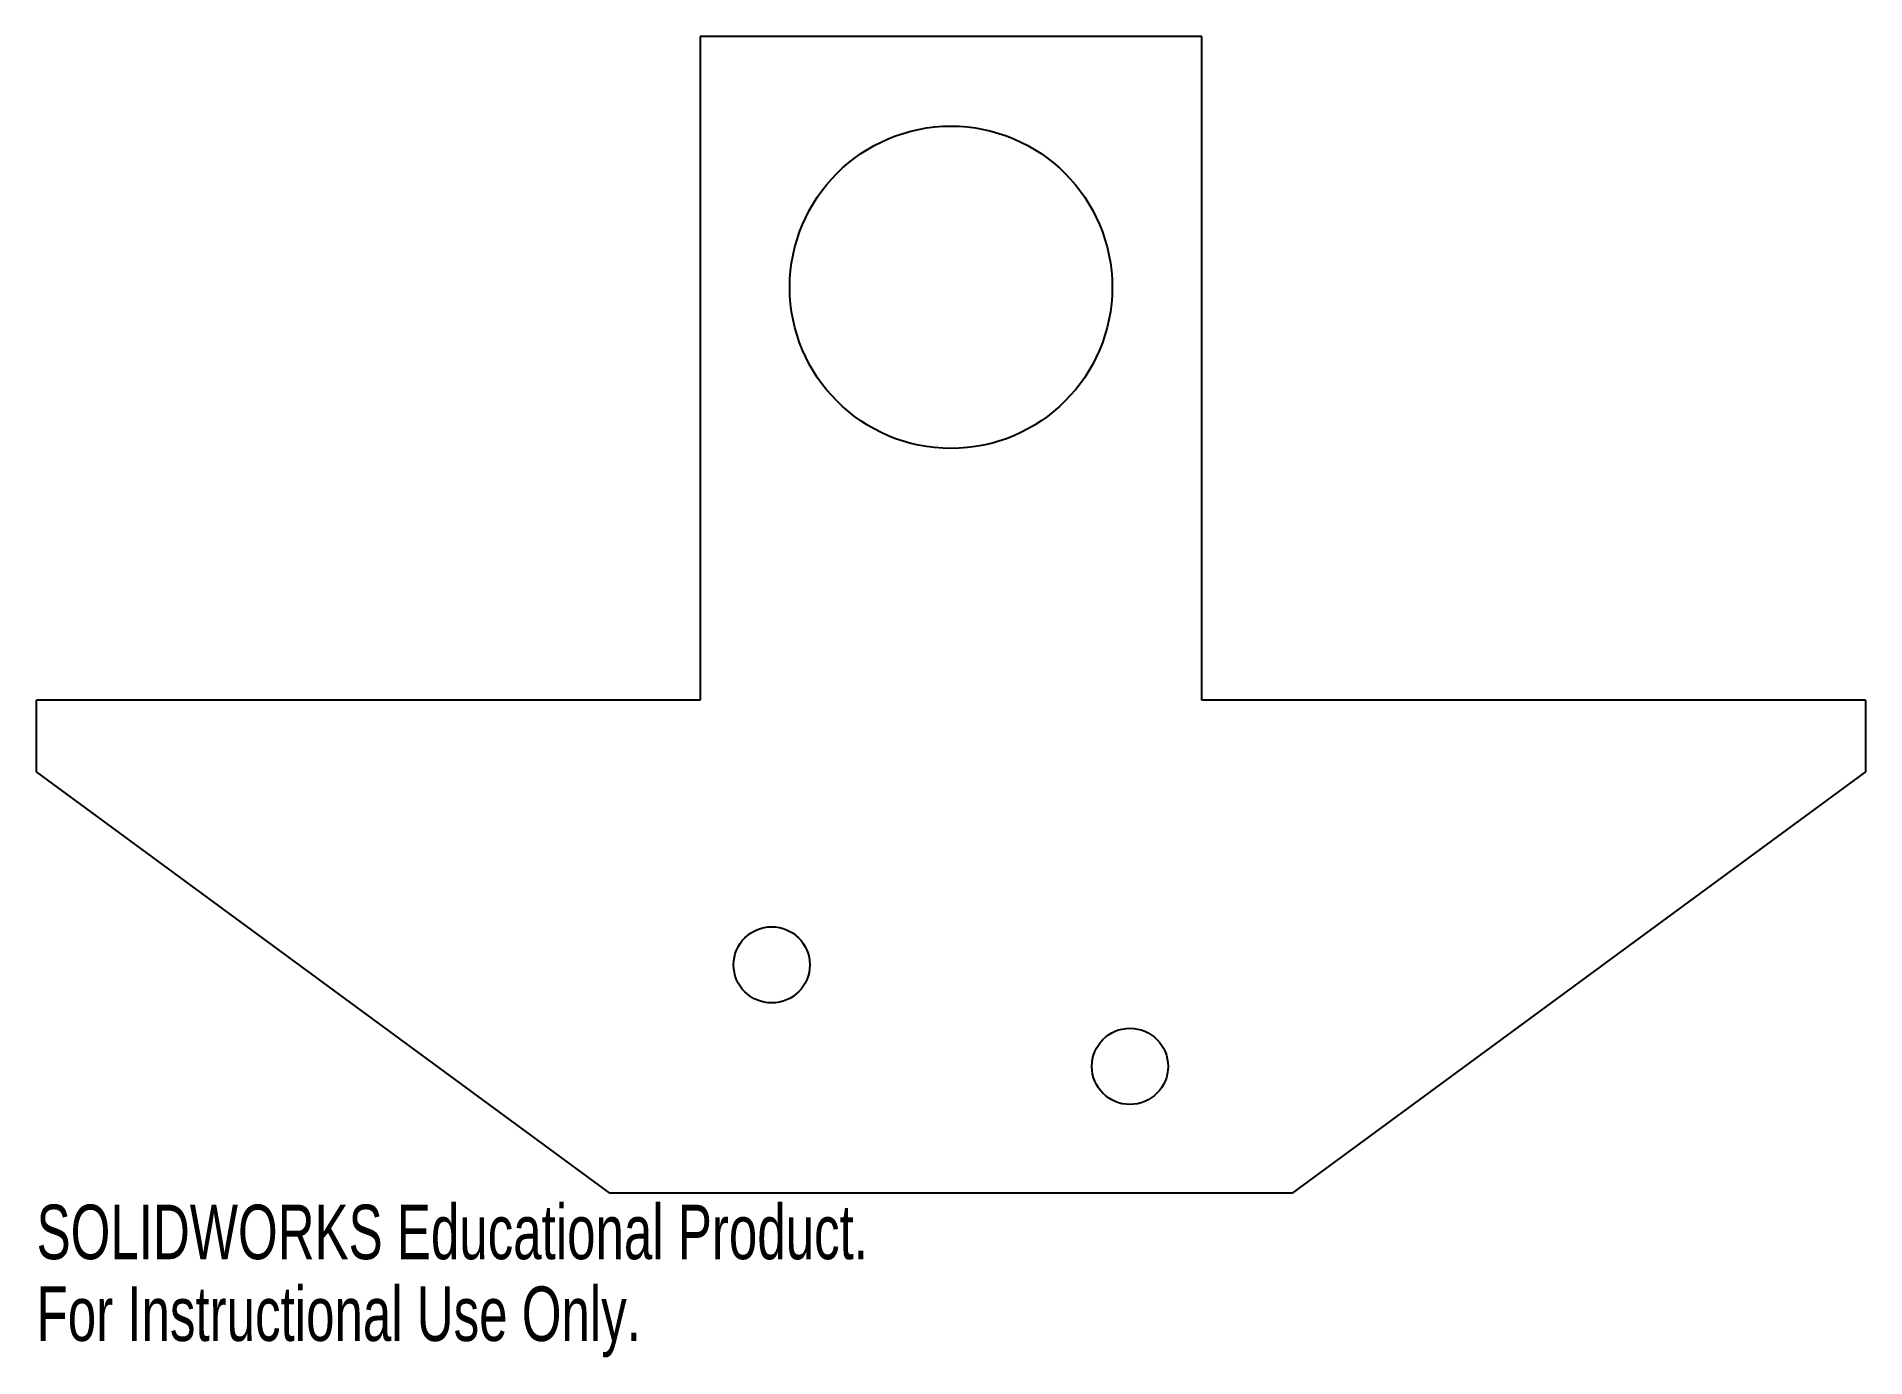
# Model space of a CAD drawing. Header units: inches. Extents: x -2.32 to 4.07, y -2.36 to 2.25.
import ezdxf

# ---------------------------------------------------------------- set-up
doc = ezdxf.new("R2010")
doc.units = ezdxf.units.IN
doc.header["$MEASUREMENT"] = 0
doc.styles.add('SLDTEXTSTYLE0', font='TXT', dxfattribs={"width": 0.7})

msp = doc.modelspace()

# ---------------------------------------------------------------- linework, layer by layer
at = {"color": 7, "linetype": 'Continuous', "lineweight": 25}
for p, q in [((1.75, 2.25), (0, 2.25)), ((0, 2.25), (0, -0.0656)), ((1.75, -0.0656), (1.75, 2.25)), ((-2.3156, -0.3156), (-2.3156, -0.0656)), ((0, -0.0656), (-2.3156, -0.0656)), ((4.0656, -0.0656), (1.75, -0.0656)), ((4.0656, -0.0656), (4.0656, -0.3156)), ((-0.3156, -1.7866), (-2.3156, -0.3156)), ((4.0656, -0.3156), (2.0656, -1.7866)), ((2.0656, -1.7866), (-0.3156, -1.7866))]:
    msp.add_line(p, q, dxfattribs=at)
for centre, radius in [((0.875, 1.375), 0.5625), ((0.2494, -0.9899), 0.133), ((1.4994, -1.3441), 0.133)]:
    msp.add_circle(centre, radius, dxfattribs=at)

# ---------------------------------------------------------------- texts
at = {"color": 7, "linetype": 'Continuous', "char_height": 0.1903, "attachment_point": 1, "style": 'SLDTEXTSTYLE0'}
for s, insert in [('SOLIDWORKS Educational Product.', (-2.3156, -1.8268)), ('For Instructional Use Only.', (-2.3156, -2.1122))]:
    msp.add_mtext(s, dxfattribs=dict(at, insert=insert))

doc.saveas('drawing.dxf')
